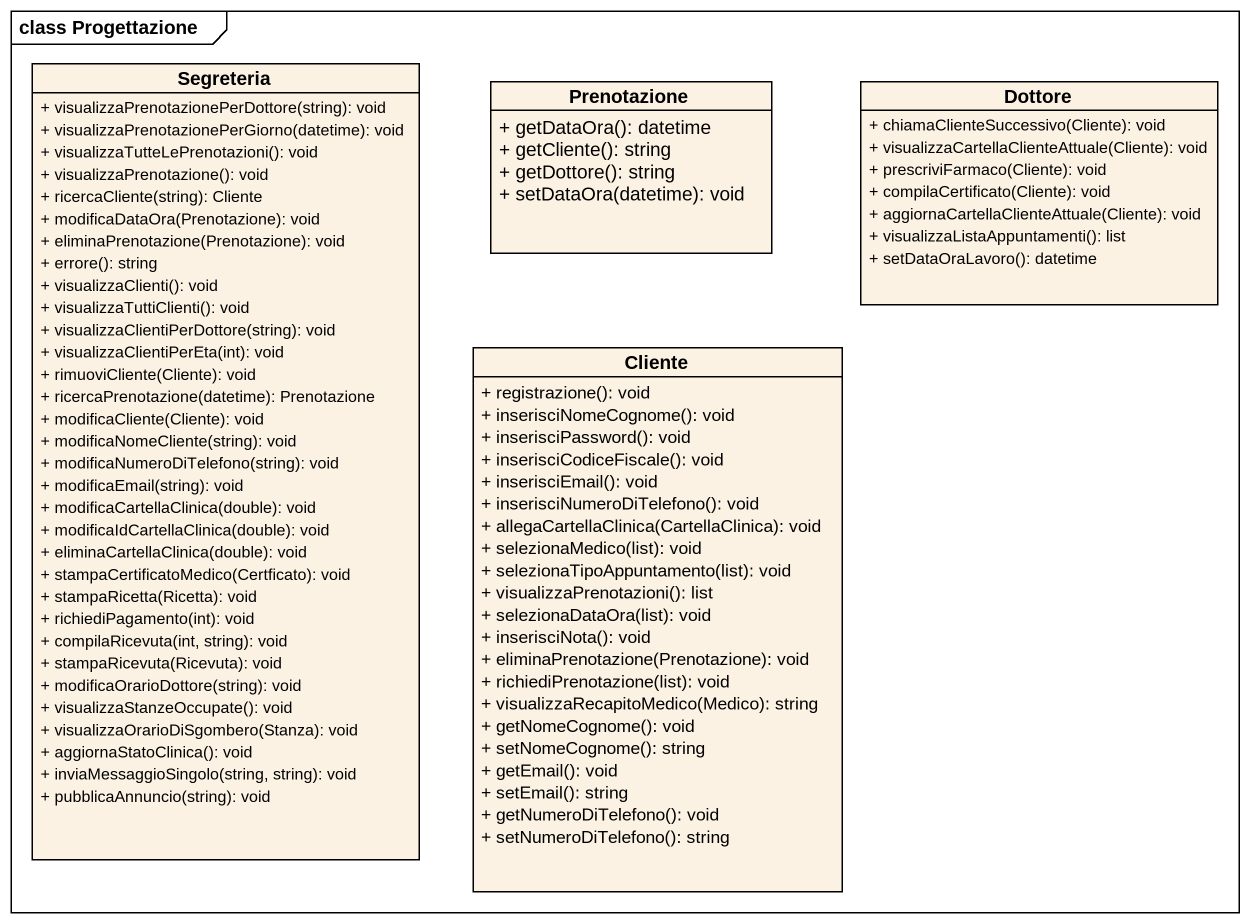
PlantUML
@startuml
mainframe class Progettazione
hide circle
hide empty members
skinparam classAttributeIconSize 0
class Segreteria {
  + visualizzaPrenotazionePerDottore(string): void
  + visualizzaPrenotazionePerGiorno(datetime): void
  + visualizzaTutteLePrenotazioni(): void
  + visualizzaPrenotazione(): void
  + ricercaCliente(string): Cliente
  + modificaDataOra(Prenotazione): void
  + eliminaPrenotazione(Prenotazione): void
  + errore(): string
  + visualizzaClienti(): void
  + visualizzaTuttiClienti(): void
  + visualizzaClientiPerDottore(string): void
  + visualizzaClientiPerEta(int): void
  + rimuoviCliente(Cliente): void
  + ricercaPrenotazione(datetime): Prenotazione
  + modificaCliente(Cliente): void
  + modificaNomeCliente(string): void
  + modificaNumeroDiTelefono(string): void
  + modificaEmail(string): void
  + modificaCartellaClinica(double): void
  + modificaIdCartellaClinica(double): void
  + eliminaCartellaClinica(double): void
  + stampaCertificatoMedico(Certficato): void
  + stampaRicetta(Ricetta): void
  + richiediPagamento(int): void
  + compilaRicevuta(int, string): void
  + stampaRicevuta(Ricevuta): void
  + modificaOrarioDottore(string): void
  + visualizzaStanzeOccupate(): void
  + visualizzaOrarioDiSgombero(Stanza): void
  + aggiornaStatoClinica(): void
  + inviaMessaggioSingolo(string, string): void
  + pubblicaAnnuncio(string): void
}
class Prenotazione {
  + getDataOra(): datetime
  + getCliente(): string
  + getDottore(): string
  + setDataOra(datetime): void
}
class Dottore {
  + chiamaClienteSuccessivo(Cliente): void
  + visualizzaCartellaClienteAttuale(Cliente): void
  + prescriviFarmaco(Cliente): void
  + compilaCertificato(Cliente): void
  + aggiornaCartellaClienteAttuale(Cliente): void
  + visualizzaListaAppuntamenti(): list
  + setDataOraLavoro(): datetime
}
class Cliente {
  + registrazione(): void
  + inserisciNomeCognome(): void
  + inserisciPassword(): void
  + inserisciCodiceFiscale(): void
  + inserisciEmail(): void
  + inserisciNumeroDiTelefono(): void
  + allegaCartellaClinica(CartellaClinica): void
  + selezionaMedico(list): void
  + selezionaTipoAppuntamento(list): void
  + visualizzaPrenotazioni(): list
  + selezionaDataOra(list): void
  + inserisciNota(): void
  + eliminaPrenotazione(Prenotazione): void
  + richiediPrenotazione(list): void
  + visualizzaRecapitoMedico(Medico): string
  + getNomeCognome(): void
  + setNomeCognome(): string
  + getEmail(): void
  + setEmail(): string
  + getNumeroDiTelefono(): void
  + setNumeroDiTelefono(): string
}
@enduml
